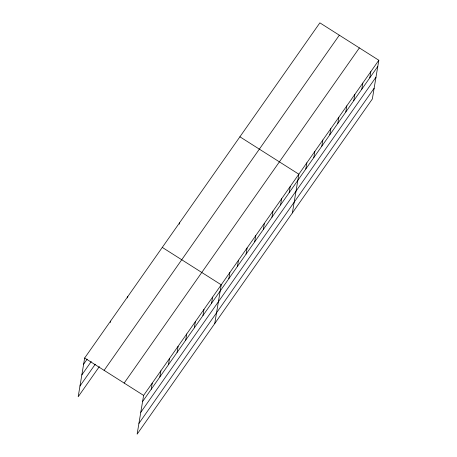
<?xml version="1.0" encoding="UTF-8"?>
<svg xmlns="http://www.w3.org/2000/svg" width="457" height="457" viewBox="0 0 457 457"><rect width="100%" height="100%" fill="white"/><g stroke="black" fill="none" stroke-linecap="round" stroke-linejoin="round"><path stroke-width="0.69" d="M378.819 60.25L143.612 395.414L137.129 434.15L372.335 98.992L378.819 60.25L319.871 22.85L84.665 358.008L78.181 396.75L99.352 366.583M110.308 322.516L110.537 321.14M127.554 297.935L127.789 296.564M151.204 389.295L152.238 383.12M179.304 224.198L179.532 222.827M159.83 377.008L160.864 370.833M168.45 364.72L169.484 358.545M177.076 352.427L178.11 346.257M185.702 340.139L186.736 333.964M194.328 327.852L195.356 321.677M202.948 315.558L203.982 309.389M211.574 303.271L212.608 297.096M214.75 323.545L221.228 284.808L162.281 247.408M228.82 278.696L229.854 272.521M237.446 266.402L238.48 260.233M246.072 254.115L247.106 247.94M254.692 241.827L255.726 235.652M263.318 229.54L264.352 223.364M271.944 217.246L272.978 211.077M280.564 204.959L281.598 198.784M289.19 192.671L290.224 186.496M292.366 212.945L298.849 174.208L239.902 136.803M305.813 168.987L306.847 162.812M313.81 157.591L314.844 151.416M321.808 146.194L322.836 140.019M329.805 134.798L330.834 128.623M337.797 123.401L338.831 117.232M345.795 112.005L346.829 105.835M353.792 100.614L354.826 94.439M361.79 89.218L362.824 83.043M369.787 77.821L370.821 71.646M83.631 364.183L87.161 359.156M81.832 374.929L91.24 361.521M79.981 385.999L95.267 364.218M104.116 370.353L339.323 35.195M124.161 383.069L359.362 47.911M142.578 401.583L377.785 66.425M140.785 412.334L375.985 77.17M138.928 423.405L374.134 88.247M84.665 358.008L143.612 395.414"/></g></svg>
